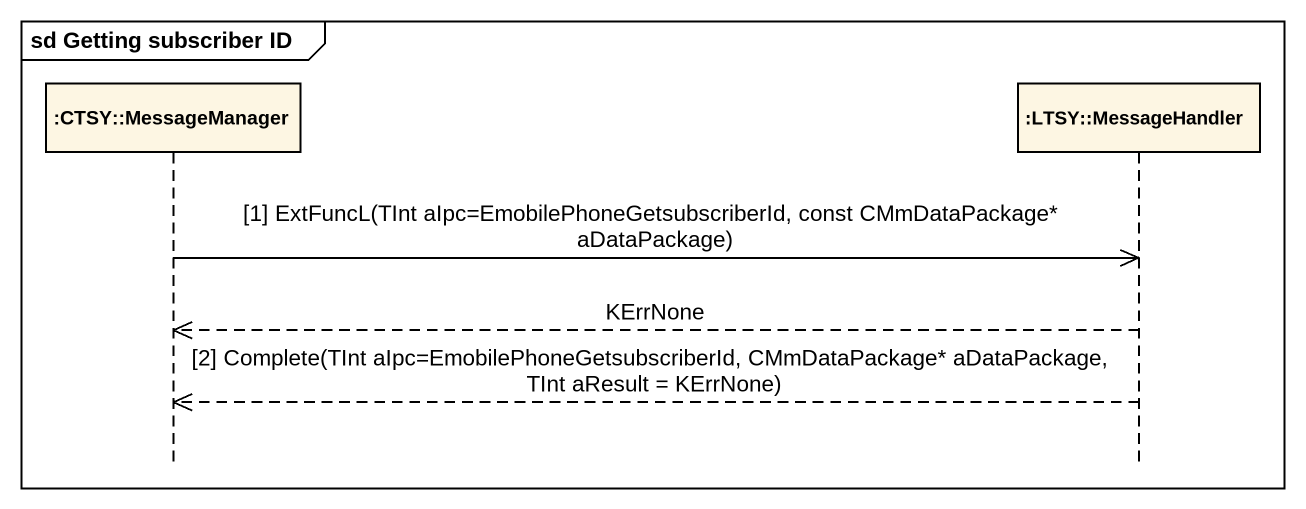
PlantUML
@startuml
mainframe sd Getting subscriber ID
hide footbox
participant ":CTSY::MessageManager" as CTSY_MessageManager
participant ":LTSY::MessageHandler" as LTSY_MessageHandler

CTSY_MessageManager ->> LTSY_MessageHandler : [1] ExtFuncL(TInt aIpc=EmobilePhoneGetsubscriberId, const CMmDataPackage* aDataPackage)
LTSY_MessageHandler -->> CTSY_MessageManager : KErrNone
LTSY_MessageHandler -->> CTSY_MessageManager : [2] Complete(TInt aIpc=EmobilePhoneGetsubscriberId, CMmDataPackage* aDataPackage, TInt aResult = KErrNone)
@enduml
